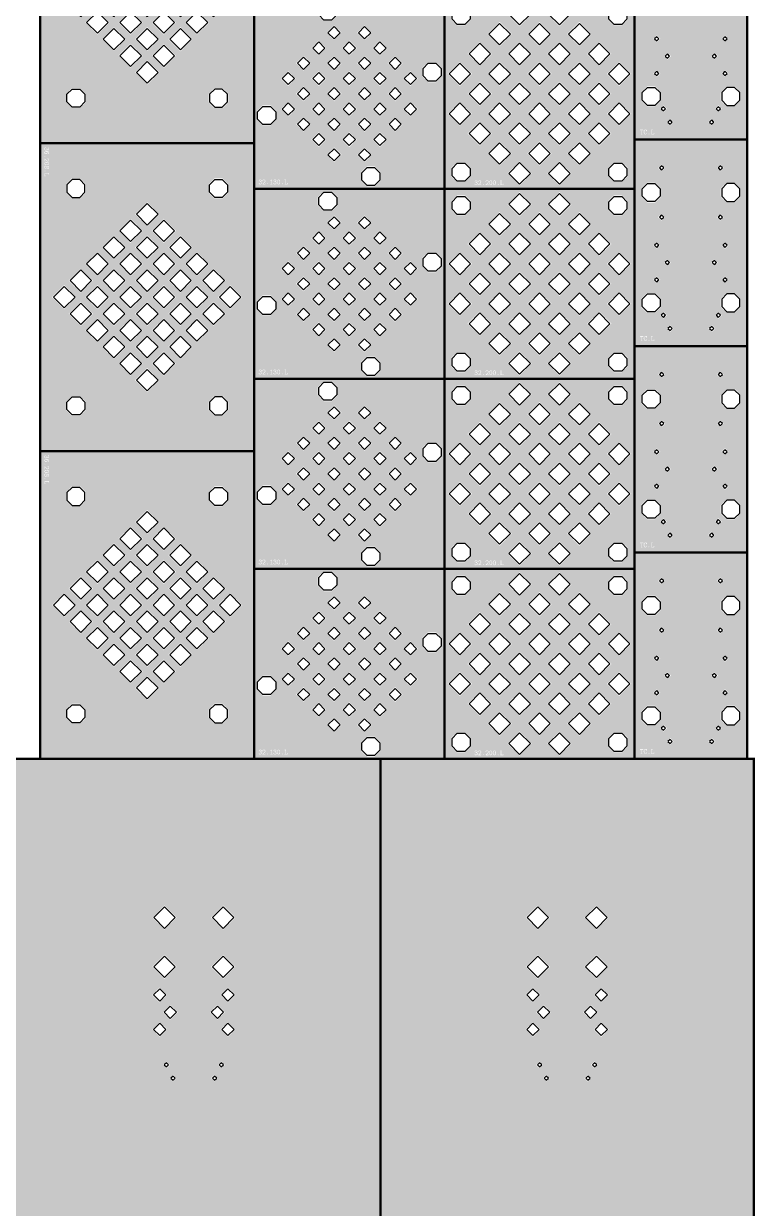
# Model space of a CAD drawing. Extents: x -50800 to 50800, y -50800 to 50800.
# Drawn here: x -2852 to 4960, y -170 to 12452 of the extents above; entities that cross this region are included whole.
import ezdxf

# ---------------------------------------------------------------- set-up
doc = ezdxf.new("R2010")
doc.units = 13
doc.header["$MEASUREMENT"] = 0
doc.layers.get('0').update_dxf_attribs({"color": 6})
doc.layers.add('L14D0 Au', color=2, linetype='Continuous', transparency=0.6)
doc.layers.add('L16D0 Col', color=254, linetype='Continuous')
doc.layers.add('L20D0 Key', color=8, linetype='Continuous')

# ---------------------------------------------------------------- blocks, each defined once
blk = doc.blocks.new('SMALLPOST')
at = {"layer": 'L20D0 Key'}
blk.add_lwpolyline([(-39.799, -96.083), (-96.083, -39.799), (-96.083, 39.799), (-39.799, 96.083), (39.799, 96.083), (96.083, 39.799), (96.083, -39.799), (39.799, -96.083)], close=True, dxfattribs=at)
blk = doc.blocks.new('32.200.L.RIE')
at = {"layer": 'L14D0 Au'}
h = blk.add_hatch(color=256, dxfattribs=at)
h.paths.add_polyline_path([(495, 86), (493, 86), (489, 84), (486, 80), (484, 75), (483, 69), (483, 66), (483, 59), (484, 54), (487, 49), (487, 48), (491, 45), (493, 44), (498, 46), (501, 51), (501, 51), (503, 56), (504, 62), (504, 66), (504, 72), (502, 78), (500, 82), (500, 82)], flags=0)
h.paths.add_polyline_path([(534, 86), (533, 86), (528, 84), (525, 80), (523, 75), (522, 69), (522, 66), (522, 59), (524, 54), (526, 49), (526, 48), (530, 45), (533, 44), (537, 46), (540, 51), (540, 51), (542, 56), (543, 62), (544, 66), (543, 72), (542, 78), (539, 82), (539, 82)], flags=0)
h.paths.add_polyline_path([(293, 1225), (164, 1096), (35, 1225), (164, 1353)], flags=16)
h.paths.add_polyline_path([(717, 1649), (588, 1520), (460, 1649), (588, 1778)], flags=16)
h.paths.add_polyline_path([(293, 800), (164, 672), (35, 800), (164, 929)], flags=16)
h.paths.add_polyline_path([(717, 1225), (588, 1096), (460, 1225), (588, 1353)], flags=16)
h.paths.add_polyline_path([(1141, 1649), (1012, 1520), (884, 1649), (1012, 1778)], flags=16)
h.paths.add_polyline_path([(505, 588), (376, 460), (247, 588), (376, 717)], flags=16)
h.paths.add_polyline_path([(929, 1012), (800, 884), (672, 1012), (800, 1141)], flags=16)
h.paths.add_polyline_path([(1353, 1437), (1225, 1308), (1096, 1437), (1225, 1565)], flags=16)
h.paths.add_polyline_path([(717, 376), (588, 247), (460, 376), (588, 505)], flags=16)
h.paths.add_polyline_path([(1141, 800), (1012, 672), (884, 800), (1012, 929)], flags=16)
h.paths.add_polyline_path([(1565, 1225), (1437, 1096), (1308, 1225), (1437, 1353)], flags=16)
h.paths.add_polyline_path([(929, 164), (800, 35), (672, 164), (800, 293)], flags=16)
h.paths.add_polyline_path([(1353, 588), (1225, 460), (1096, 588), (1225, 717)], flags=16)
h.paths.add_polyline_path([(1778, 1012), (1649, 884), (1520, 1012), (1649, 1141)], flags=16)
h.paths.add_polyline_path([(1353, 164), (1225, 35), (1096, 164), (1225, 293)], flags=16)
h.paths.add_polyline_path([(1778, 588), (1649, 460), (1520, 588), (1649, 717)], flags=16)
h.paths.add_polyline_path([(221, 283), (283, 221), (283, 133), (221, 71), (133, 71), (71, 133), (71, 221), (133, 283)], flags=16)
h.paths.add_polyline_path([(1804, 1742), (1742, 1804), (1742, 1892), (1804, 1954), (1892, 1954), (1954, 1892), (1954, 1804), (1892, 1742)], flags=16)
h.paths.add_polyline_path([(283, 1804), (221, 1742), (133, 1742), (71, 1804), (71, 1892), (133, 1954), (221, 1954), (283, 1892)], flags=16)
h.paths.add_polyline_path([(1742, 221), (1804, 283), (1892, 283), (1954, 221), (1954, 133), (1892, 71), (1804, 71), (1742, 133)], flags=16)
h.paths.add_polyline_path([(1990, 800), (1861, 672), (1732, 800), (1861, 929)], flags=16)
h.paths.add_polyline_path([(1565, 376), (1437, 247), (1308, 376), (1437, 505)], flags=16)
h.paths.add_polyline_path([(1990, 1225), (1861, 1096), (1732, 1225), (1861, 1353)], flags=16)
h.paths.add_polyline_path([(1565, 800), (1437, 672), (1308, 800), (1437, 929)], flags=16)
h.paths.add_polyline_path([(1141, 376), (1012, 247), (884, 376), (1012, 505)], flags=16)
h.paths.add_polyline_path([(1778, 1437), (1649, 1308), (1520, 1437), (1649, 1565)], flags=16)
h.paths.add_polyline_path([(1353, 1012), (1225, 884), (1096, 1012), (1225, 1141)], flags=16)
h.paths.add_polyline_path([(929, 588), (800, 460), (672, 588), (800, 717)], flags=16)
h.paths.add_polyline_path([(1565, 1649), (1437, 1520), (1308, 1649), (1437, 1778)], flags=16)
h.paths.add_polyline_path([(1141, 1225), (1012, 1096), (884, 1225), (1012, 1353)], flags=16)
h.paths.add_polyline_path([(717, 800), (588, 672), (460, 800), (588, 929)], flags=16)
h.paths.add_polyline_path([(1353, 1861), (1225, 1732), (1096, 1861), (1225, 1990)], flags=16)
h.paths.add_polyline_path([(929, 1437), (800, 1308), (672, 1437), (800, 1565)], flags=16)
h.paths.add_polyline_path([(505, 1012), (376, 884), (247, 1012), (376, 1141)], flags=16)
h.paths.add_polyline_path([(929, 1861), (800, 1732), (672, 1861), (800, 1990)], flags=16)
h.paths.add_polyline_path([(505, 1437), (376, 1308), (247, 1437), (376, 1565)], flags=16)
h.paths.add_polyline_path([(334, 90), (337, 90), (343, 89), (347, 87), (349, 86), (351, 80), (351, 79), (350, 74), (347, 69), (346, 69), (344, 67), (349, 64), (352, 60), (353, 57), (353, 54), (352, 49), (349, 44), (348, 43), (343, 41), (338, 40), (337, 39), (331, 40), (326, 42), (324, 44), (321, 49), (321, 52), (323, 55), (324, 55), (326, 53), (327, 52), (326, 50), (326, 50), (328, 47), (333, 45), (337, 44), (342, 45), (346, 49), (346, 49), (348, 54), (348, 54), (347, 60), (345, 62), (340, 64), (337, 64), (333, 64), (330, 66), (330, 67), (332, 69), (333, 69), (337, 70), (342, 71), (345, 75), (346, 76), (346, 79), (344, 83), (342, 85), (337, 86), (331, 85), (328, 82), (329, 81), (329, 80), (327, 77), (326, 77), (323, 79), (323, 81), (324, 85), (329, 89)], flags=16)
h.paths.add_polyline_path([(419, 45), (417, 41), (415, 40), (411, 43), (411, 45), (414, 49), (415, 50), (419, 47)], flags=16)
h.paths.add_polyline_path([(576, 45), (574, 41), (572, 40), (568, 43), (568, 45), (570, 49), (572, 50), (576, 47)], flags=16)
h.paths.add_polyline_path([(597, 89), (609, 89), (612, 87), (609, 85), (605, 85), (605, 45), (623, 45), (623, 50), (624, 53), (625, 54), (628, 50), (628, 44), (627, 41), (625, 40), (597, 40), (594, 43), (597, 45), (600, 45), (600, 85), (597, 85), (594, 87)], flags=16)
h.paths.add_polyline_path([(537, 89), (542, 86), (544, 83), (546, 79), (548, 73), (548, 67), (548, 65), (548, 59), (547, 53), (545, 48), (543, 45), (538, 41), (534, 40), (533, 39), (528, 41), (524, 44), (522, 46), (519, 51), (518, 57), (517, 62), (517, 65), (517, 71), (519, 77), (521, 82), (523, 84), (527, 89), (532, 90), (533, 90)], flags=16)
h.paths.add_polyline_path([(498, 89), (502, 86), (504, 83), (507, 79), (508, 73), (509, 67), (509, 65), (509, 59), (508, 53), (505, 48), (504, 45), (499, 41), (494, 40), (493, 39), (489, 41), (484, 44), (483, 46), (480, 51), (479, 57), (478, 62), (478, 65), (478, 71), (479, 77), (482, 82), (483, 84), (488, 89), (493, 90), (493, 90)], flags=16)
h.paths.add_polyline_path([(448, 89), (453, 90), (459, 90), (464, 87), (467, 84), (469, 79), (470, 75), (469, 70), (467, 65), (463, 60), (461, 58), (447, 45), (465, 45), (466, 48), (468, 49), (470, 45), (470, 44), (468, 40), (442, 40), (439, 43), (440, 45), (456, 60), (461, 65), (464, 69), (465, 72), (465, 75), (464, 80), (460, 84), (459, 84), (454, 86), (453, 86), (448, 84), (445, 81), (444, 79), (445, 76), (443, 73), (442, 73), (439, 75), (439, 77), (440, 82), (443, 87)], flags=16)
h.paths.add_polyline_path([(370, 89), (375, 90), (381, 90), (385, 87), (388, 84), (391, 79), (392, 75), (391, 70), (389, 65), (385, 60), (383, 58), (368, 45), (387, 45), (388, 48), (389, 49), (392, 45), (392, 44), (390, 40), (363, 40), (360, 43), (361, 45), (378, 60), (383, 65), (385, 69), (386, 72), (387, 75), (385, 80), (382, 84), (381, 84), (376, 86), (375, 86), (369, 84), (367, 81), (366, 79), (366, 76), (364, 73), (363, 73), (361, 75), (360, 77), (361, 82), (365, 87)], flags=16)
h.paths.add_polyline_path([(10, 2015), (10, 10), (2015, 10), (2015, 2015)])
at = {"layer": 'L16D0 Col', "const_width": 25}
blk.add_lwpolyline([(2025, 0), (0, 0), (0, 2025), (2025, 2025)], close=True, dxfattribs=at)
at = {"layer": 'L16D0 Col'}
for points in [[(800, 1746), (915, 1861), (800, 1976), (686, 1861)], [(1225, 1746), (1339, 1861), (1225, 1976), (1110, 1861)], [(588, 1534), (703, 1649), (588, 1763), (474, 1649)], [(1012, 1534), (1127, 1649), (1012, 1763), (898, 1649)], [(1437, 1534), (1551, 1649), (1437, 1763), (1322, 1649)], [(376, 1322), (491, 1437), (376, 1551), (262, 1437)], [(800, 1322), (915, 1437), (800, 1551), (686, 1437)], [(1225, 1322), (1339, 1437), (1225, 1551), (1110, 1437)], [(1649, 1322), (1763, 1437), (1649, 1551), (1534, 1437)], [(164, 1110), (279, 1225), (164, 1339), (49, 1225)], [(588, 1110), (703, 1225), (588, 1339), (474, 1225)], [(1012, 1110), (1127, 1225), (1012, 1339), (898, 1225)], [(1437, 1110), (1551, 1225), (1437, 1339), (1322, 1225)], [(1861, 1110), (1976, 1225), (1861, 1339), (1746, 1225)], [(376, 898), (491, 1012), (376, 1127), (262, 1012)], [(800, 898), (915, 1012), (800, 1127), (686, 1012)], [(1225, 898), (1339, 1012), (1225, 1127), (1110, 1012)], [(1649, 898), (1763, 1012), (1649, 1127), (1534, 1012)], [(164, 686), (279, 800), (164, 915), (49, 800)], [(588, 686), (703, 800), (588, 915), (474, 800)], [(1012, 686), (1127, 800), (1012, 915), (898, 800)], [(1437, 686), (1551, 800), (1437, 915), (1322, 800)], [(1861, 686), (1976, 800), (1861, 915), (1746, 800)], [(376, 474), (491, 588), (376, 703), (262, 588)], [(800, 474), (915, 588), (800, 703), (686, 588)], [(1225, 474), (1339, 588), (1225, 703), (1110, 588)], [(1649, 474), (1763, 588), (1649, 703), (1534, 588)], [(588, 262), (703, 376), (588, 491), (474, 376)], [(1012, 262), (1127, 376), (1012, 491), (898, 376)], [(1437, 262), (1551, 376), (1437, 491), (1322, 376)], [(800, 49), (915, 164), (800, 279), (686, 164)], [(1225, 49), (1339, 164), (1225, 279), (1110, 164)]]:
    blk.add_lwpolyline(points, close=True, dxfattribs=at)
at = {"xscale": -1, "yscale": -1}
for p, rotation in [((177, 1848), 225.0000000000001), ((1848, 1848), 135.0000000000001), ((177, 177), 315.0000000000002), ((1848, 177), 45.00000000000015)]:
    blk.add_blockref('SMALLPOST', p, dxfattribs=dict(at, rotation=rotation))
blk = doc.blocks.new('36.208.L.RIE')
at = {"layer": 'L14D0 Au'}
h = blk.add_hatch(color=256, dxfattribs=at)
h.paths.add_polyline_path([(255, 74), (256, 74), (261, 76), (264, 78), (266, 83), (264, 87), (262, 89), (257, 91), (256, 91), (250, 90), (247, 87), (245, 83), (247, 78), (249, 76)], flags=0)
h.paths.add_polyline_path([(218, 91), (216, 91), (212, 89), (209, 85), (207, 80), (206, 74), (206, 71), (206, 64), (207, 59), (210, 54), (210, 54), (214, 50), (216, 49), (221, 51), (224, 56), (224, 56), (226, 61), (227, 67), (227, 71), (227, 77), (225, 83), (223, 87), (222, 87)], flags=0)
h.paths.add_polyline_path([(100, 73), (99, 73), (94, 72), (91, 68), (89, 63), (89, 60), (91, 54), (95, 50), (99, 49), (104, 51), (107, 54), (109, 59), (109, 61), (108, 67), (105, 70)], flags=0)
h.paths.add_polyline_path([(254, 49), (256, 49), (261, 50), (265, 54), (267, 59), (267, 60), (266, 65), (263, 67), (258, 69), (256, 70), (250, 68), (246, 65), (244, 60), (244, 59), (246, 54), (249, 51)], flags=0)
h.paths.add_polyline_path([(2842, 275), (2755, 275), (2692, 337), (2692, 425), (2755, 487), (2842, 487), (2905, 425), (2905, 337)], flags=16)
h.paths.add_polyline_path([(1640, 385), (1769, 256), (1640, 127), (1511, 256)], flags=16)
h.paths.add_polyline_path([(1286, 738), (1415, 610), (1286, 481), (1158, 610)], flags=16)
h.paths.add_polyline_path([(933, 1092), (1062, 963), (933, 835), (804, 963)], flags=16)
h.paths.add_polyline_path([(1817, 562), (1945, 433), (1817, 304), (1688, 433)], flags=16)
h.paths.add_polyline_path([(1463, 915), (1592, 786), (1463, 658), (1335, 786)], flags=16)
h.paths.add_polyline_path([(1110, 1269), (1238, 1140), (1110, 1011), (981, 1140)], flags=16)
h.paths.add_polyline_path([(1994, 738), (2122, 610), (1994, 481), (1865, 610)], flags=16)
h.paths.add_polyline_path([(1640, 1092), (1769, 963), (1640, 835), (1511, 963)], flags=16)
h.paths.add_polyline_path([(1286, 1445), (1415, 1317), (1286, 1188), (1158, 1317)], flags=16)
h.paths.add_polyline_path([(2170, 915), (2299, 786), (2170, 658), (2042, 786)], flags=16)
h.paths.add_polyline_path([(1817, 1269), (1945, 1140), (1817, 1011), (1688, 1140)], flags=16)
h.paths.add_polyline_path([(1463, 1622), (1592, 1494), (1463, 1365), (1335, 1494)], flags=16)
h.paths.add_polyline_path([(2347, 1092), (2476, 963), (2347, 835), (2218, 963)], flags=16)
h.paths.add_polyline_path([(1994, 1445), (2122, 1317), (1994, 1188), (1865, 1317)], flags=16)
h.paths.add_polyline_path([(1640, 1799), (1769, 1670), (1640, 1542), (1511, 1670)], flags=16)
h.paths.add_polyline_path([(2524, 1269), (2653, 1140), (2524, 1011), (2395, 1140)], flags=16)
h.paths.add_polyline_path([(2170, 1622), (2299, 1494), (2170, 1365), (2042, 1494)], flags=16)
h.paths.add_polyline_path([(1817, 1976), (1945, 1847), (1817, 1718), (1688, 1847)], flags=16)
h.paths.add_polyline_path([(2755, 2005), (2842, 2005), (2905, 1943), (2905, 1855), (2842, 1793), (2755, 1793), (2692, 1855), (2692, 1943)], flags=16)
h.paths.add_polyline_path([(525, 275), (438, 275), (375, 337), (375, 425), (438, 487), (525, 487), (588, 425), (588, 337)], flags=16)
h.paths.add_polyline_path([(1640, 2153), (1769, 2024), (1640, 1895), (1511, 2024)], flags=16)
h.paths.add_polyline_path([(1994, 1799), (2122, 1670), (1994, 1542), (1865, 1670)], flags=16)
h.paths.add_polyline_path([(2347, 1445), (2476, 1317), (2347, 1188), (2218, 1317)], flags=16)
h.paths.add_polyline_path([(1463, 1976), (1592, 1847), (1463, 1718), (1335, 1847)], flags=16)
h.paths.add_polyline_path([(1817, 1622), (1945, 1494), (1817, 1365), (1688, 1494)], flags=16)
h.paths.add_polyline_path([(2170, 1269), (2299, 1140), (2170, 1011), (2042, 1140)], flags=16)
h.paths.add_polyline_path([(1286, 1799), (1415, 1670), (1286, 1542), (1158, 1670)], flags=16)
h.paths.add_polyline_path([(1640, 1445), (1769, 1317), (1640, 1188), (1511, 1317)], flags=16)
h.paths.add_polyline_path([(1994, 1092), (2122, 963), (1994, 835), (1865, 963)], flags=16)
h.paths.add_polyline_path([(1110, 1622), (1238, 1494), (1110, 1365), (981, 1494)], flags=16)
h.paths.add_polyline_path([(1463, 1269), (1592, 1140), (1463, 1011), (1335, 1140)], flags=16)
h.paths.add_polyline_path([(1817, 915), (1945, 786), (1817, 658), (1688, 786)], flags=16)
h.paths.add_polyline_path([(933, 1445), (1062, 1317), (933, 1188), (804, 1317)], flags=16)
h.paths.add_polyline_path([(1286, 1092), (1415, 963), (1286, 835), (1158, 963)], flags=16)
h.paths.add_polyline_path([(1640, 738), (1769, 610), (1640, 481), (1511, 610)], flags=16)
h.paths.add_polyline_path([(756, 1269), (885, 1140), (756, 1011), (627, 1140)], flags=16)
h.paths.add_polyline_path([(1110, 915), (1238, 786), (1110, 658), (981, 786)], flags=16)
h.paths.add_polyline_path([(1463, 562), (1592, 433), (1463, 304), (1335, 433)], flags=16)
h.paths.add_polyline_path([(438, 2005), (525, 2005), (588, 1943), (588, 1855), (525, 1793), (438, 1793), (375, 1855), (375, 1943)], flags=16)
h.paths.add_polyline_path([(57, 95), (60, 95), (66, 95), (70, 92), (72, 91), (74, 85), (74, 84), (73, 79), (70, 74), (69, 74), (67, 72), (72, 69), (75, 65), (76, 62), (76, 59), (75, 54), (72, 49), (71, 48), (66, 46), (61, 45), (60, 45), (54, 45), (49, 47), (47, 49), (44, 54), (44, 57), (46, 60), (47, 60), (49, 58), (50, 57), (49, 55), (49, 55), (51, 52), (56, 50), (60, 49), (65, 50), (69, 54), (69, 54), (71, 59), (71, 60), (70, 65), (68, 67), (63, 69), (60, 70), (56, 70), (53, 71), (53, 72), (55, 74), (56, 74), (60, 75), (65, 76), (68, 80), (69, 81), (69, 84), (67, 89), (65, 90), (60, 91), (54, 90), (51, 88), (52, 86), (52, 85), (50, 82), (49, 82), (46, 84), (46, 86), (47, 91), (52, 94)], flags=16)
h.paths.add_polyline_path([(105, 76), (110, 73), (111, 72), (114, 67), (115, 61), (114, 55), (111, 50), (109, 48), (104, 45), (99, 45), (94, 46), (90, 48), (87, 52), (85, 57), (84, 62), (83, 69), (83, 69), (84, 76), (85, 81), (88, 86), (91, 90), (95, 93), (100, 95), (103, 95), (109, 94), (113, 91), (113, 91), (113, 87), (111, 84), (110, 84), (107, 86), (107, 87), (108, 89), (103, 91), (98, 90), (94, 86), (93, 84), (90, 80), (89, 74), (88, 72), (93, 76), (98, 77), (100, 77)], flags=16)
h.paths.add_polyline_path([(171, 95), (176, 95), (182, 95), (187, 92), (190, 89), (192, 85), (193, 80), (192, 75), (190, 70), (186, 65), (184, 63), (170, 50), (188, 50), (189, 54), (191, 54), (193, 50), (193, 49), (191, 46), (165, 46), (162, 48), (163, 50), (179, 65), (184, 70), (187, 75), (188, 77), (188, 80), (187, 85), (183, 89), (182, 89), (177, 91), (176, 91), (171, 89), (168, 86), (167, 84), (168, 81), (166, 78), (165, 78), (162, 80), (162, 82), (163, 87), (166, 92), (166, 92)], flags=16)
h.paths.add_polyline_path([(221, 94), (226, 91), (227, 88), (230, 84), (231, 78), (232, 73), (232, 70), (232, 64), (230, 58), (228, 53), (227, 50), (222, 46), (217, 45), (216, 45), (212, 46), (207, 49), (206, 51), (203, 56), (201, 62), (201, 68), (201, 70), (201, 76), (202, 82), (205, 87), (207, 90), (211, 94), (216, 95), (216, 95)], flags=16)
h.paths.add_polyline_path([(299, 50), (297, 46), (295, 46), (291, 48), (291, 50), (293, 54), (295, 55), (299, 52)], flags=16)
h.paths.add_polyline_path([(320, 94), (332, 94), (335, 92), (332, 90), (328, 90), (328, 50), (346, 50), (346, 55), (347, 58), (348, 59), (351, 55), (351, 49), (350, 46), (348, 46), (320, 46), (317, 48), (320, 50), (323, 50), (323, 90), (320, 90), (317, 92)], flags=16)
h.paths.add_polyline_path([(268, 49), (267, 48), (262, 46), (256, 45), (256, 45), (250, 45), (245, 48), (243, 50), (240, 55), (239, 59), (241, 65), (244, 69), (245, 69), (249, 72), (250, 72), (245, 75), (241, 79), (241, 79), (240, 83), (242, 88), (245, 92), (250, 95), (256, 95), (261, 95), (266, 92), (268, 90), (271, 85), (271, 83), (269, 78), (266, 74), (261, 72), (267, 69), (270, 65), (271, 63), (272, 59), (271, 54)], flags=16)
h.paths.add_polyline_path([(142, 50), (140, 46), (138, 46), (134, 48), (134, 50), (136, 54), (138, 55), (142, 52)], flags=16)
h.paths.add_polyline_path([(3270, 10), (3270, 2270), (10, 2270), (10, 10)])
at = {"layer": 'L16D0 Col', "const_width": 25}
blk.add_lwpolyline([(0, 2280), (3280, 2280), (3280, 0), (0, 0)], close=True, dxfattribs=at)
at = {"layer": 'L16D0 Col'}
for points in [[(1640, 1909), (1755, 2024), (1640, 2138), (1525, 2024)], [(1463, 1733), (1578, 1847), (1463, 1962), (1349, 1847)], [(1817, 1733), (1931, 1847), (1817, 1962), (1702, 1847)], [(1286, 1556), (1401, 1670), (1286, 1785), (1172, 1670)], [(1640, 1556), (1755, 1670), (1640, 1785), (1525, 1670)], [(1994, 1556), (2108, 1670), (1994, 1785), (1879, 1670)], [(1110, 1379), (1224, 1494), (1110, 1608), (995, 1494)], [(1463, 1379), (1578, 1494), (1463, 1608), (1349, 1494)], [(1817, 1379), (1931, 1494), (1817, 1608), (1702, 1494)], [(2170, 1379), (2285, 1494), (2170, 1608), (2056, 1494)], [(933, 1202), (1047, 1317), (933, 1431), (818, 1317)], [(1286, 1202), (1401, 1317), (1286, 1431), (1172, 1317)], [(1640, 1202), (1755, 1317), (1640, 1431), (1525, 1317)], [(1994, 1202), (2108, 1317), (1994, 1431), (1879, 1317)], [(2347, 1202), (2462, 1317), (2347, 1431), (2233, 1317)], [(756, 1025), (871, 1140), (756, 1255), (642, 1140)], [(1110, 1025), (1224, 1140), (1110, 1255), (995, 1140)], [(1463, 1025), (1578, 1140), (1463, 1255), (1349, 1140)], [(1817, 1025), (1931, 1140), (1817, 1255), (1702, 1140)], [(2170, 1025), (2285, 1140), (2170, 1255), (2056, 1140)], [(2524, 1025), (2638, 1140), (2524, 1255), (2409, 1140)], [(933, 849), (1047, 963), (933, 1078), (818, 963)], [(1286, 849), (1401, 963), (1286, 1078), (1172, 963)], [(1640, 849), (1755, 963), (1640, 1078), (1525, 963)], [(1994, 849), (2108, 963), (1994, 1078), (1879, 963)], [(2347, 849), (2462, 963), (2347, 1078), (2233, 963)], [(1110, 672), (1224, 786), (1110, 901), (995, 786)], [(1463, 672), (1578, 786), (1463, 901), (1349, 786)], [(1817, 672), (1931, 786), (1817, 901), (1702, 786)], [(2170, 672), (2285, 786), (2170, 901), (2056, 786)], [(1286, 495), (1401, 610), (1286, 724), (1172, 610)], [(1640, 495), (1755, 610), (1640, 724), (1525, 610)], [(1994, 495), (2108, 610), (1994, 724), (1879, 610)], [(1463, 318), (1578, 433), (1463, 547), (1349, 433)], [(1817, 318), (1931, 433), (1817, 547), (1702, 433)], [(1640, 142), (1755, 256), (1640, 371), (1525, 256)]]:
    blk.add_lwpolyline(points, close=True, dxfattribs=at)
at = {"rotation": 180}
blk.add_blockref('SMALLPOST', (482, 1899), dxfattribs=at)
at = {"xscale": -1, "rotation": 180}
blk.add_blockref('SMALLPOST', (2798, 1899), dxfattribs=at)
at = {"xscale": -1}
blk.add_blockref('SMALLPOST', (482, 381), dxfattribs=at)
blk.add_blockref('SMALLPOST', (2798, 381))
blk = doc.blocks.new('TC.I.RIE')
at = {"layer": 'L14D0 Au'}
h = blk.add_hatch(color=256, dxfattribs=at)
h.paths.add_polyline_path([(2209, 1611), (2246, 1574), (2209, 1537), (2172, 1574)], flags=16)
h.paths.add_polyline_path([(1729, 1574), (1766, 1611), (1802, 1574), (1766, 1537)], flags=16)
h.paths.add_polyline_path([(1545, 2093), (1624, 2172), (1704, 2093), (1624, 2013)], flags=16)
h.paths.add_polyline_path([(1658, 2276), (1737, 2356), (1817, 2276), (1737, 2197)], flags=16)
h.paths.add_polyline_path([(2171, 2760), (2300, 2889), (2428, 2760), (2300, 2632)], flags=16)
h.paths.add_polyline_path([(1675, 2889), (1804, 2760), (1675, 2632), (1547, 2760)], flags=16)
h.paths.add_polyline_path([(2351, 2539), (2430, 2460), (2351, 2381), (2271, 2460)], flags=16)
h.paths.add_polyline_path([(2351, 2172), (2430, 2093), (2351, 2013), (2271, 2093)], flags=16)
h.paths.add_polyline_path([(2238, 2356), (2317, 2276), (2238, 2197), (2158, 2276)], flags=16)
h.paths.add_polyline_path([(1675, 3414), (1804, 3285), (1675, 3156), (1547, 3285)], flags=16)
h.paths.add_polyline_path([(2171, 3285), (2300, 3414), (2428, 3285), (2300, 3156)], flags=16)
h.paths.add_polyline_path([(1545, 2460), (1624, 2539), (1704, 2460), (1624, 2381)], flags=16)
h.paths.add_polyline_path([(1658, 1715), (1695, 1752), (1732, 1715), (1695, 1679)], flags=16)
h.paths.add_polyline_path([(2280, 1752), (2317, 1715), (2280, 1679), (2243, 1715)], flags=16)
h.paths.add_polyline_path([(134, 41), (132, 37), (129, 36), (126, 38), (125, 41), (128, 45), (130, 45), (133, 43)], flags=16)
h.paths.add_polyline_path([(159, 85), (179, 85), (182, 83), (179, 80), (171, 80), (171, 41), (179, 41), (182, 38), (179, 36), (159, 36), (156, 38), (159, 41), (166, 41), (166, 80), (159, 80), (156, 83)], flags=16)
h.paths.add_polyline_path([(103, 84), (105, 86), (107, 83), (107, 71), (106, 69), (104, 68), (102, 70), (102, 71), (100, 76), (97, 80), (96, 80), (92, 81), (87, 80), (83, 76), (83, 75), (80, 70), (79, 65), (79, 61), (79, 54), (81, 49), (84, 44), (84, 44), (89, 41), (92, 40), (97, 41), (99, 43), (102, 48), (102, 50), (104, 52), (107, 50), (106, 44), (103, 40), (102, 39), (97, 36), (92, 35), (92, 35), (87, 36), (82, 39), (79, 42), (77, 47), (75, 52), (74, 58), (74, 61), (74, 67), (76, 72), (78, 77), (80, 80), (84, 84), (89, 86), (92, 86), (97, 85), (102, 82)], flags=16)
h.paths.add_polyline_path([(49, 41), (49, 80), (38, 80), (38, 76), (37, 73), (36, 73), (34, 76), (34, 82), (35, 85), (37, 85), (66, 85), (69, 83), (69, 82), (69, 76), (67, 73), (66, 73), (64, 76), (64, 80), (54, 80), (54, 41), (57, 41), (60, 38), (57, 36), (45, 36), (42, 38), (45, 41)], flags=16)
h.paths.add_polyline_path([(3965, 10), (3965, 4965), (10, 4965), (10, 10)])
at = {"layer": 'L16D0 Col', "linetype": 'Continuous', "const_width": 25}
blk.add_lwpolyline([(0, 4975), (3975, 4975), (3975, 0), (0, 0)], close=True, dxfattribs=at)
at = {"layer": 'L16D0 Col'}
for points in [[(1675, 3170), (1790, 3285), (1675, 3399), (1561, 3285)], [(2414, 3285), (2300, 3399), (2185, 3285), (2300, 3170)], [(1675, 2646), (1790, 2760), (1675, 2875), (1561, 2760)], [(2414, 2760), (2300, 2875), (2185, 2760), (2300, 2646)], [(1689, 2460), (1624, 2525), (1559, 2460), (1624, 2395)], [(2351, 2395), (2416, 2460), (2351, 2525), (2286, 2460)], [(1802, 2276), (1737, 2341), (1672, 2276), (1737, 2211)], [(2238, 2211), (2303, 2276), (2238, 2341), (2172, 2276)], [(1689, 2093), (1624, 2158), (1559, 2093), (1624, 2028)], [(2351, 2028), (2416, 2093), (2351, 2158), (2286, 2093)], [(1718, 1715), (1695, 1738), (1672, 1715), (1695, 1693)], [(2280, 1693), (2303, 1715), (2280, 1738), (2257, 1715)], [(1788, 1574), (1766, 1596), (1743, 1574), (1766, 1551)], [(2209, 1551), (2232, 1574), (2209, 1596), (2187, 1574)]]:
    blk.add_lwpolyline(points, close=True, dxfattribs=at)
blk = doc.blocks.new('TC.L.RIE')
at = {"layer": 'L14D0 Au'}
h = blk.add_hatch(color=256, dxfattribs=at)
h.paths.add_polyline_path([(220, 1529), (132, 1529), (70, 1591), (70, 1679), (132, 1741), (220, 1741), (282, 1679), (282, 1591)], flags=16)
h.paths.add_polyline_path([(912, 1934), (949, 1897), (912, 1861), (875, 1897)], flags=16)
h.paths.add_polyline_path([(963, 1110), (1000, 1073), (963, 1036), (926, 1073)], flags=16)
h.paths.add_polyline_path([(850, 926), (887, 889), (850, 852), (813, 889)], flags=16)
h.paths.add_polyline_path([(892, 365), (929, 328), (892, 291), (856, 328)], flags=16)
h.paths.add_polyline_path([(200, 705), (237, 742), (274, 705), (237, 668)], flags=16)
h.paths.add_polyline_path([(251, 1373), (288, 1410), (325, 1373), (288, 1336)], flags=16)
h.paths.add_polyline_path([(341, 186), (378, 223), (415, 186), (378, 150)], flags=16)
h.paths.add_polyline_path([(1068, 1529), (980, 1529), (918, 1591), (918, 1679), (980, 1741), (1068, 1741), (1130, 1679), (1130, 1591)], flags=16)
h.paths.add_polyline_path([(1068, 354), (980, 354), (918, 416), (918, 504), (980, 566), (1068, 566), (1130, 504), (1130, 416)], flags=16)
h.paths.add_polyline_path([(271, 328), (308, 365), (344, 328), (308, 291)], flags=16)
h.paths.add_polyline_path([(313, 889), (350, 926), (387, 889), (350, 852)], flags=16)
h.paths.add_polyline_path([(200, 1073), (237, 1110), (274, 1073), (237, 1036)], flags=16)
h.paths.add_polyline_path([(251, 1897), (288, 1934), (325, 1897), (288, 1861)], flags=16)
h.paths.add_polyline_path([(822, 223), (859, 186), (822, 150), (785, 186)], flags=16)
h.paths.add_polyline_path([(912, 1410), (949, 1373), (912, 1336), (875, 1373)], flags=16)
h.paths.add_polyline_path([(963, 742), (1000, 705), (963, 668), (926, 705)], flags=16)
h.paths.add_polyline_path([(220, 354), (132, 354), (70, 416), (70, 504), (132, 566), (220, 566), (282, 504), (282, 416)], flags=16)
h.paths.add_polyline_path([(158, 60), (155, 56), (153, 56), (149, 58), (149, 60), (152, 64), (153, 65), (157, 62)], flags=16)
h.paths.add_polyline_path([(179, 105), (190, 105), (193, 102), (190, 100), (186, 100), (186, 60), (204, 60), (204, 66), (206, 69), (207, 69), (209, 66), (209, 59), (208, 56), (206, 56), (179, 56), (176, 58), (179, 60), (181, 60), (181, 100), (179, 100), (176, 102)], flags=16)
h.paths.add_polyline_path([(126, 104), (128, 106), (131, 103), (131, 91), (130, 88), (128, 88), (126, 89), (126, 90), (124, 96), (120, 100), (120, 100), (116, 101), (111, 100), (107, 96), (106, 95), (104, 90), (103, 84), (103, 80), (103, 74), (105, 69), (107, 64), (108, 64), (112, 60), (116, 59), (121, 61), (123, 63), (125, 68), (126, 70), (128, 72), (131, 69), (129, 64), (126, 59), (126, 59), (121, 56), (116, 55), (115, 55), (110, 56), (106, 59), (103, 62), (100, 66), (99, 72), (98, 78), (97, 80), (98, 86), (100, 92), (102, 97), (104, 99), (108, 103), (113, 105), (115, 106), (121, 104), (125, 101)], flags=16)
h.paths.add_polyline_path([(72, 60), (72, 100), (62, 100), (62, 96), (61, 93), (60, 93), (57, 96), (57, 101), (59, 104), (61, 105), (89, 105), (92, 103), (92, 101), (92, 96), (91, 93), (90, 93), (88, 96), (88, 100), (77, 100), (77, 60), (81, 60), (84, 58), (81, 56), (69, 56), (66, 58), (69, 60)], flags=16)
h.paths.add_polyline_path([(1190, 10), (1190, 2190), (10, 2190), (10, 10)])
at = {"layer": 'L16D0 Col', "const_width": 25}
blk.add_lwpolyline([(0, 2200), (1200, 2200), (1200, 0), (0, 0)], close=True, dxfattribs=at)
at = {"layer": 'L16D0 Col'}
for points in [[(310, 1897), (288, 1920), (265, 1897), (288, 1875)], [(912, 1875), (935, 1897), (912, 1920), (890, 1897)], [(310, 1373), (288, 1396), (265, 1373), (288, 1350)], [(912, 1350), (935, 1373), (912, 1396), (890, 1373)], [(259, 1073), (237, 1095), (214, 1073), (237, 1050)], [(963, 1050), (986, 1073), (963, 1095), (941, 1073)], [(373, 889), (350, 912), (327, 889), (350, 866)], [(850, 866), (873, 889), (850, 912), (827, 889)], [(259, 705), (237, 728), (214, 705), (237, 682)], [(963, 682), (986, 705), (963, 728), (941, 705)], [(330, 328), (308, 350), (285, 328), (308, 305)], [(892, 305), (915, 328), (892, 350), (870, 328)], [(401, 186), (378, 209), (356, 186), (378, 164)], [(822, 164), (844, 186), (822, 209), (799, 186)]]:
    blk.add_lwpolyline(points, close=True, dxfattribs=at)
for p in [(176, 1635), (176, 460)]:
    blk.add_blockref('SMALLPOST', p)
at = {"yscale": -1, "rotation": 180}
for p in [(1024, 1635), (1024, 460)]:
    blk.add_blockref('SMALLPOST', p, dxfattribs=at)
blk = doc.blocks.new('32.130.L.RIE')
at = {"layer": 'L14D0 Au'}
h = blk.add_hatch(color=256, dxfattribs=at)
h.paths.add_polyline_path([(92, 95), (97, 98), (102, 99), (108, 98), (112, 95), (115, 93), (118, 88), (119, 83), (118, 78), (116, 73), (112, 68), (110, 66), (95, 53), (114, 53), (115, 57), (116, 57), (119, 54), (119, 52), (117, 49), (90, 49), (87, 51), (88, 53), (105, 68), (110, 73), (112, 78), (113, 80), (114, 83), (112, 88), (109, 92), (108, 92), (103, 94), (101, 94), (96, 93), (94, 89), (93, 87), (93, 84), (91, 81), (90, 81), (87, 83), (87, 85), (88, 90)], flags=16)
h.paths.add_polyline_path([(212, 97), (217, 98), (221, 99), (226, 98), (231, 95), (232, 94), (234, 88), (235, 87), (233, 82), (230, 77), (230, 77), (228, 75), (233, 72), (236, 68), (236, 65), (237, 63), (236, 57), (232, 52), (232, 52), (227, 49), (222, 48), (221, 48), (215, 48), (210, 50), (207, 53), (204, 58), (204, 60), (207, 63), (207, 63), (210, 61), (210, 60), (210, 58), (210, 58), (212, 55), (217, 53), (221, 52), (226, 54), (230, 57), (230, 57), (232, 62), (232, 63), (230, 68), (228, 70), (224, 72), (220, 73), (217, 73), (214, 74), (214, 75), (216, 77), (216, 77), (216, 78), (220, 78), (225, 79), (229, 83), (229, 84), (230, 87), (227, 92), (226, 93), (221, 94), (215, 93), (212, 91), (212, 89), (212, 89), (210, 85), (209, 85), (206, 87), (206, 89), (208, 94)], flags=16)
h.paths.add_polyline_path([(260, 99), (264, 97), (269, 94), (270, 92), (273, 87), (274, 82), (275, 76), (275, 73), (275, 67), (274, 61), (271, 56), (270, 54), (265, 49), (261, 48), (260, 48), (255, 49), (251, 52), (249, 55), (246, 59), (245, 65), (244, 71), (244, 73), (244, 79), (246, 85), (248, 90), (250, 93), (254, 97), (259, 98)], flags=16)
h.paths.add_polyline_path([(321, 95), (324, 98), (336, 98), (339, 95), (336, 93), (331, 93), (331, 53), (350, 53), (350, 59), (351, 62), (352, 62), (355, 59), (355, 52), (354, 49), (352, 49), (324, 49), (321, 51), (324, 53), (327, 53), (327, 93), (324, 93)], flags=16)
h.paths.add_polyline_path([(303, 55), (303, 53), (301, 49), (299, 49), (295, 51), (295, 53), (297, 57), (299, 58)], flags=16)
h.paths.add_polyline_path([(180, 96), (180, 97), (183, 99), (185, 95), (185, 53), (192, 53), (195, 51), (192, 49), (173, 49), (170, 51), (173, 53), (180, 53), (180, 88), (180, 87), (175, 85), (172, 84), (170, 86), (172, 89), (176, 91)], flags=16)
h.paths.add_polyline_path([(146, 55), (146, 53), (144, 49), (142, 49), (138, 51), (138, 53), (140, 57), (142, 58)], flags=16)
h.paths.add_polyline_path([(56, 97), (61, 98), (64, 99), (70, 98), (74, 95), (76, 94), (78, 88), (78, 87), (77, 82), (74, 77), (73, 77), (71, 75), (76, 72), (79, 68), (80, 65), (80, 63), (79, 57), (76, 52), (75, 52), (70, 49), (65, 48), (64, 48), (58, 48), (53, 50), (50, 53), (48, 58), (47, 60), (50, 63), (50, 63), (53, 61), (54, 60), (53, 58), (53, 58), (55, 55), (60, 53), (64, 52), (69, 54), (73, 57), (73, 57), (75, 62), (75, 63), (74, 68), (72, 70), (67, 72), (64, 73), (60, 73), (57, 74), (57, 75), (59, 77), (59, 77), (60, 78), (63, 78), (69, 79), (72, 83), (73, 84), (73, 87), (71, 92), (69, 93), (64, 94), (58, 93), (55, 91), (56, 89), (56, 89), (54, 85), (53, 85), (50, 87), (49, 89), (51, 94)], flags=16)
h.paths.add_polyline_path([(1787, 1199), (1787, 1286), (1849, 1349), (1937, 1349), (1999, 1286), (1999, 1199), (1937, 1136), (1849, 1136)], flags=16)
h.paths.add_polyline_path([(238, 826), (238, 739), (176, 676), (88, 676), (26, 739), (26, 826), (88, 889), (176, 889)], flags=16)
h.paths.add_polyline_path([(1663, 929), (1742, 850), (1663, 771), (1584, 850)], flags=16)
h.paths.add_polyline_path([(1338, 604), (1417, 525), (1338, 445), (1259, 525)], flags=16)
h.paths.add_polyline_path([(1500, 1092), (1580, 1012), (1500, 933), (1421, 1012)], flags=16)
h.paths.add_polyline_path([(1175, 766), (1254, 687), (1175, 608), (1096, 687)], flags=16)
h.paths.add_polyline_path([(850, 441), (929, 362), (850, 283), (771, 362)], flags=16)
h.paths.add_polyline_path([(1338, 1254), (1417, 1175), (1338, 1096), (1259, 1175)], flags=16)
h.paths.add_polyline_path([(1012, 929), (1092, 850), (1012, 771), (933, 850)], flags=16)
h.paths.add_polyline_path([(687, 604), (766, 525), (687, 445), (608, 525)], flags=16)
h.paths.add_polyline_path([(1175, 1417), (1254, 1338), (1175, 1259), (1096, 1338)], flags=16)
h.paths.add_polyline_path([(850, 1092), (929, 1012), (850, 933), (771, 1012)], flags=16)
h.paths.add_polyline_path([(525, 766), (604, 687), (525, 608), (445, 687)], flags=16)
h.paths.add_polyline_path([(1012, 1580), (1092, 1500), (1012, 1421), (933, 1500)], flags=16)
h.paths.add_polyline_path([(687, 1254), (766, 1175), (687, 1096), (608, 1175)], flags=16)
h.paths.add_polyline_path([(362, 929), (441, 850), (362, 771), (283, 850)], flags=16)
h.paths.add_polyline_path([(850, 1742), (929, 1663), (850, 1584), (771, 1663)], flags=16)
h.paths.add_polyline_path([(525, 1417), (604, 1338), (525, 1259), (445, 1338)], flags=16)
h.paths.add_polyline_path([(362, 1254), (441, 1175), (362, 1096), (283, 1175)], flags=16)
h.paths.add_polyline_path([(687, 1580), (766, 1500), (687, 1421), (608, 1500)], flags=16)
h.paths.add_polyline_path([(525, 1092), (604, 1012), (525, 933), (445, 1012)], flags=16)
h.paths.add_polyline_path([(850, 1417), (929, 1338), (850, 1259), (771, 1338)], flags=16)
h.paths.add_polyline_path([(1175, 1742), (1254, 1663), (1175, 1584), (1096, 1663)], flags=16)
h.paths.add_polyline_path([(687, 929), (766, 850), (687, 771), (608, 850)], flags=16)
h.paths.add_polyline_path([(1012, 1254), (1092, 1175), (1012, 1096), (933, 1175)], flags=16)
h.paths.add_polyline_path([(1338, 1580), (1417, 1500), (1338, 1421), (1259, 1500)], flags=16)
h.paths.add_polyline_path([(850, 766), (929, 687), (850, 608), (771, 687)], flags=16)
h.paths.add_polyline_path([(1175, 1092), (1254, 1012), (1175, 933), (1096, 1012)], flags=16)
h.paths.add_polyline_path([(1500, 1417), (1580, 1338), (1500, 1259), (1421, 1338)], flags=16)
h.paths.add_polyline_path([(1012, 604), (1092, 525), (1012, 445), (933, 525)], flags=16)
h.paths.add_polyline_path([(1338, 929), (1417, 850), (1338, 771), (1259, 850)], flags=16)
h.paths.add_polyline_path([(1663, 1254), (1742, 1175), (1663, 1096), (1584, 1175)], flags=16)
h.paths.add_polyline_path([(1175, 441), (1254, 362), (1175, 283), (1096, 362)], flags=16)
h.paths.add_polyline_path([(1500, 766), (1580, 687), (1500, 608), (1421, 687)], flags=16)
h.paths.add_polyline_path([(826, 1787), (739, 1787), (676, 1849), (676, 1937), (739, 1999), (826, 1999), (889, 1937), (889, 1849)], flags=16)
h.paths.add_polyline_path([(1199, 238), (1286, 238), (1349, 176), (1349, 88), (1286, 26), (1199, 26), (1136, 88), (1136, 176)], flags=16)
h.paths.add_polyline_path([(2015, 2015), (10, 2015), (10, 10), (2015, 10)])
h.paths.add_polyline_path([(266, 91), (261, 94), (260, 94), (255, 92), (252, 88), (250, 83), (249, 77), (249, 74), (249, 67), (251, 62), (253, 57), (253, 57), (257, 53), (260, 52), (264, 54), (267, 59), (267, 59), (269, 64), (270, 70), (270, 74), (270, 80), (268, 86), (266, 90)], flags=0)
at = {"layer": 'L16D0 Col', "const_width": 25}
blk.add_lwpolyline([(2025, 0), (0, 0), (0, 2025), (2025, 2025)], close=True, dxfattribs=at)
at = {"layer": 'L16D0 Col'}
for points in [[(785, 1663), (850, 1598), (915, 1663), (850, 1728)], [(1110, 1663), (1175, 1598), (1240, 1663), (1175, 1728)], [(622, 1500), (687, 1435), (752, 1500), (687, 1565)], [(947, 1500), (1012, 1435), (1078, 1500), (1012, 1565)], [(1273, 1500), (1338, 1435), (1403, 1500), (1338, 1565)], [(460, 1338), (525, 1273), (590, 1338), (525, 1403)], [(785, 1338), (850, 1273), (915, 1338), (850, 1403)], [(1110, 1338), (1175, 1273), (1240, 1338), (1175, 1403)], [(1435, 1338), (1500, 1273), (1565, 1338), (1500, 1403)], [(297, 1175), (362, 1110), (427, 1175), (362, 1240)], [(622, 1175), (687, 1110), (752, 1175), (687, 1240)], [(947, 1175), (1012, 1110), (1078, 1175), (1012, 1240)], [(1273, 1175), (1338, 1110), (1403, 1175), (1338, 1240)], [(1598, 1175), (1663, 1110), (1728, 1175), (1663, 1240)], [(460, 1012), (525, 947), (590, 1012), (525, 1078)], [(785, 1012), (850, 947), (915, 1012), (850, 1078)], [(1110, 1012), (1175, 947), (1240, 1012), (1175, 1078)], [(1435, 1012), (1500, 947), (1565, 1012), (1500, 1078)], [(297, 850), (362, 785), (427, 850), (362, 915)], [(622, 850), (687, 785), (752, 850), (687, 915)], [(947, 850), (1012, 785), (1078, 850), (1012, 915)], [(1273, 850), (1338, 785), (1403, 850), (1338, 915)], [(1598, 850), (1663, 785), (1728, 850), (1663, 915)], [(460, 687), (525, 622), (590, 687), (525, 752)], [(785, 687), (850, 622), (915, 687), (850, 752)], [(1110, 687), (1175, 622), (1240, 687), (1175, 752)], [(1435, 687), (1500, 622), (1565, 687), (1500, 752)], [(622, 525), (687, 460), (752, 525), (687, 590)], [(947, 525), (1012, 460), (1078, 525), (1012, 590)], [(1273, 525), (1338, 460), (1403, 525), (1338, 590)], [(785, 362), (850, 297), (915, 362), (850, 427)], [(1110, 362), (1175, 297), (1240, 362), (1175, 427)]]:
    blk.add_lwpolyline(points, close=True, dxfattribs=at)
at = {"xscale": -1, "yscale": -1}
for p, rotation in [((782, 1893), 135.0000000000001), ((1893, 1242), 45.00000000000015), ((132, 782), 225.0000000000001), ((1242, 132), 315.0000000000002)]:
    blk.add_blockref('SMALLPOST', p, dxfattribs=dict(at, rotation=rotation))

msp = doc.modelspace()

# ---------------------------------------------------------------- linework, layer by layer
msp.add_circle((0, 0), 50800)

# ---------------------------------------------------------------- block references
at = {"layer": 'L14D0 Au', "rotation": 269.9999999999999}
for p in [(-2677, 14458), (-2677, 11178), (-2677, 7898)]:
    msp.add_blockref('36.208.L.RIE', p, dxfattribs=at)
at = {"layer": 'L14D0 Au'}
for name, p in [('TC.L.RIE', (3653, 11218)), ('32.130.L.RIE', (-397, 10693)), ('32.200.L.RIE', (1628, 10693)), ('TC.L.RIE', (3653, 9018)), ('32.130.L.RIE', (-397, 8668)), ('32.200.L.RIE', (1628, 8668)), ('TC.L.RIE', (3653, 6818)), ('32.130.L.RIE', (-397, 6643)), ('32.200.L.RIE', (1628, 6643)), ('TC.L.RIE', (3653, 4618)), ('32.130.L.RIE', (-397, 4618)), ('32.200.L.RIE', (1628, 4618)), ('TC.I.RIE', (-3028, -357)), ('TC.I.RIE', (947, -357))]:
    msp.add_blockref(name, p, dxfattribs=at)

doc.saveas('drawing.dxf')
